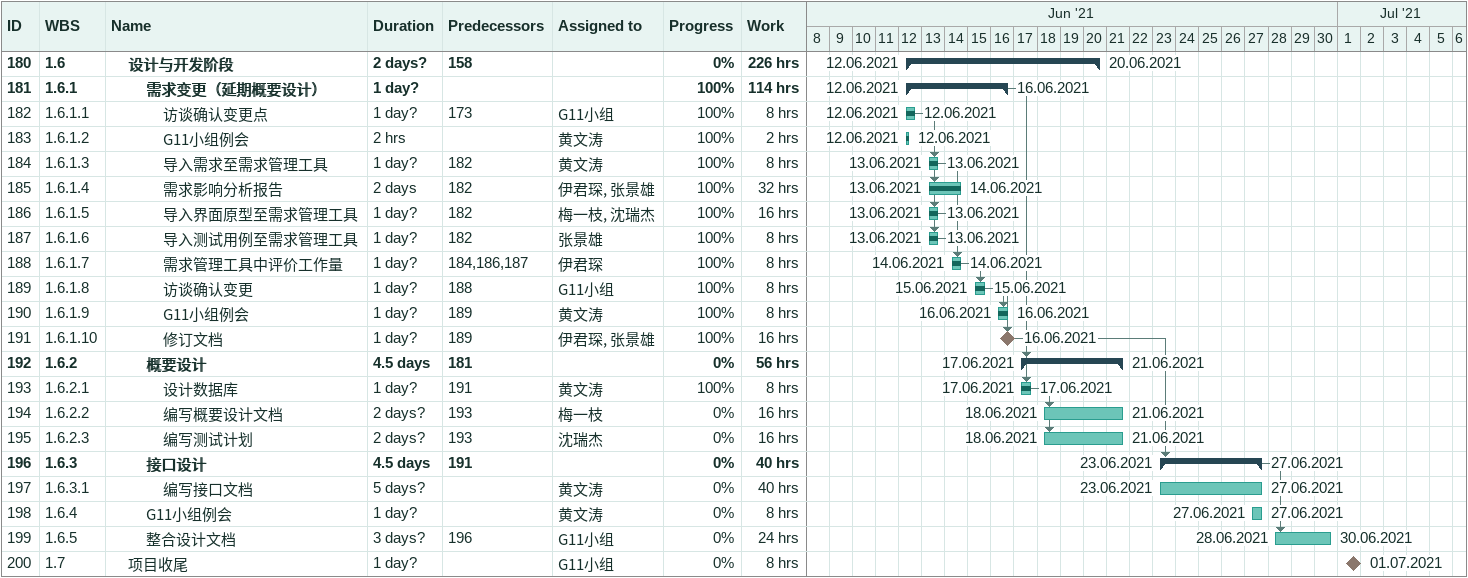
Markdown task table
| ID | WBS | Task | Duration | Start | Finish | Predecessors | Resources | % complete | Work (h) |
|---|---|---|---|---|---|---|---|---|---|
| 180 | 1.6 | **设计与开发阶段** | 2d? | 2021-06-12 | 2021-06-20 | 158 |  | 0 | 226 |
| 181 | 1.6.1 | **需求变更（延期概要设计）** | 1d? | 2021-06-12 | 2021-06-16 |  |  | 100 | 114 |
| 182 | 1.6.1.1 | 访谈确认变更点 | 1d? | 2021-06-12 | 2021-06-12 | 173 | G11小组 | 100 | 8 |
| 183 | 1.6.1.2 | G11小组例会 | 2h | 2021-06-12 | 2021-06-12 |  | 黄文涛 | 100 | 2 |
| 184 | 1.6.1.3 | 导入需求至需求管理工具 | 1d? | 2021-06-13 | 2021-06-13 | 182 | 黄文涛 | 100 | 8 |
| 185 | 1.6.1.4 | 需求影响分析报告 | 2d | 2021-06-13 | 2021-06-14 | 182 | 伊君琛, 张景雄 | 100 | 32 |
| 186 | 1.6.1.5 | 导入界面原型至需求管理工具 | 1d? | 2021-06-13 | 2021-06-13 | 182 | 梅一枝, 沈瑞杰 | 100 | 16 |
| 187 | 1.6.1.6 | 导入测试用例至需求管理工具 | 1d? | 2021-06-13 | 2021-06-13 | 182 | 张景雄 | 100 | 8 |
| 188 | 1.6.1.7 | 需求管理工具中评价工作量 | 1d? | 2021-06-14 | 2021-06-14 | 184, 186, 187 | 伊君琛 | 100 | 8 |
| 189 | 1.6.1.8 | 访谈确认变更 | 1d? | 2021-06-15 | 2021-06-15 | 188 | G11小组 | 100 | 8 |
| 190 | 1.6.1.9 | G11小组例会 | 1d? | 2021-06-16 | 2021-06-16 | 189 | 黄文涛 | 100 | 8 |
| 191 | 1.6.1.10 | 修订文档 | 1d? | 2021-06-16 | 2021-06-16 | 189 | 伊君琛, 张景雄 | 100 | 16 |
| 192 | 1.6.2 | **概要设计** | 4.5d | 2021-06-17 | 2021-06-21 | 181 |  | 0 | 56 |
| 193 | 1.6.2.1 | 设计数据库 | 1d? | 2021-06-17 | 2021-06-17 | 191 | 黄文涛 | 100 | 8 |
| 194 | 1.6.2.2 | 编写概要设计文档 | 2d? | 2021-06-18 | 2021-06-21 | 193 | 梅一枝 | 0 | 16 |
| 195 | 1.6.2.3 | 编写测试计划 | 2d? | 2021-06-18 | 2021-06-21 | 193 | 沈瑞杰 | 0 | 16 |
| 196 | 1.6.3 | **接口设计** | 4.5d | 2021-06-23 | 2021-06-27 | 191 |  | 0 | 40 |
| 197 | 1.6.3.1 | 编写接口文档 | 5d? | 2021-06-23 | 2021-06-27 |  | 黄文涛 | 0 | 40 |
| 198 | 1.6.4 | G11小组例会 | 1d? | 2021-06-27 | 2021-06-27 |  | 黄文涛 | 0 | 8 |
| 199 | 1.6.5 | 整合设计文档 | 3d? | 2021-06-28 | 2021-06-30 | 196 | G11小组 | 0 | 24 |
| 200 | 1.7 | 项目收尾 | 1d? | 2021-07-01 | 2021-07-01 |  | G11小组 | 0 | 8 |
